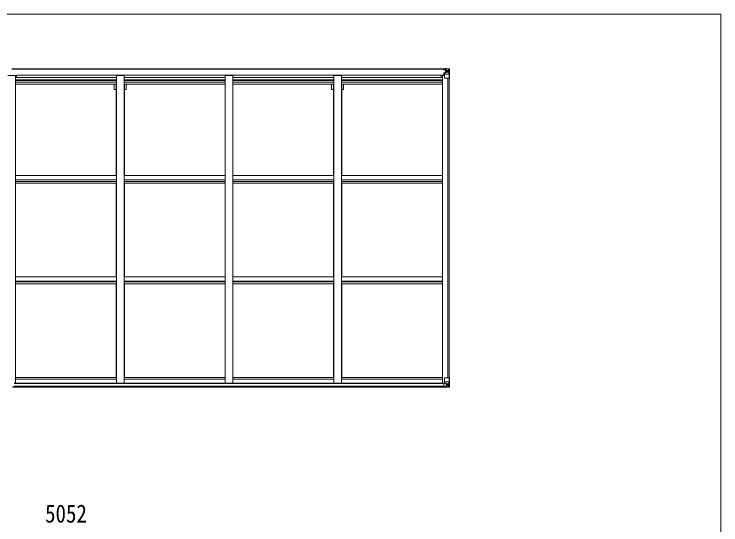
# Model space of a CAD drawing. Units: millimetres at full size; details may follow other scales. Extents: x -6988 to 7066, y -4877 to 4823.
# Drawn here: x 2055 to 6712, y 1456 to 4823 of the extents above; entities that cross this region are included whole.
import ezdxf
from ezdxf.enums import TextEntityAlignment as Align

# ---------------------------------------------------------------- set-up
doc = ezdxf.new("R2010")
doc.units = ezdxf.units.MM
doc.header["$LTSCALE"] = 25
for name, color, linetype, lineweight in [('0-1_本体', 4, 'Continuous', 9), ('0-A_寸法', 6, 'Continuous', 9), ('F-0_240', 7, 'Continuous', 9)]:
    doc.layers.add(name, color=color, linetype=linetype, lineweight=lineweight)
doc.styles.add('ＭＳ ゴシック', font='')
doc.styles.get('ＭＳ ゴシック').set_extended_font_data('MS Gothic')

msp = doc.modelspace()

# ---------------------------------------------------------------- linework, layer by layer
at = {"layer": '0-1_本体'}
for p, q in [((2040.09, 4461.33), (4901.09, 4461.33)), ((2040.11, 4459.27), (4901.09, 4459.27)), ((2063.59, 4419.04), (2013.78, 4419.04)), ((2063.59, 2389.13), (2063.59, 4419.04)), ((2063.6, 4405.99), (2729.59, 4405.99)), ((2063.6, 4389.55), (2729.59, 4389.55)), ((2063.6, 4385.77), (2729.59, 4385.77)), ((4870.09, 4421.06), (2071.09, 4421.06)), ((2071.09, 4421.06), (2071.09, 4405.99)), ((2729.59, 2389.13), (2729.59, 4418.4)), ((2779.59, 4418.4), (2729.59, 4418.4)), ((2779.59, 2389.13), (2779.59, 4418.4)), ((2779.6, 4405.99), (3445.59, 4405.99)), ((2779.6, 4389.55), (3445.59, 4389.55)), ((2779.6, 4385.77), (3445.59, 4385.77)), ((3445.59, 2389.13), (3445.59, 4418.4)), ((3495.6, 4418.4), (3445.59, 4418.4)), ((3495.6, 2389.13), (3495.6, 4418.4)), ((3495.6, 4405.99), (4161.59, 4405.99)), ((3495.6, 4389.55), (4161.59, 4389.55)), ((3495.6, 4385.77), (4161.59, 4385.77)), ((4161.59, 2389.13), (4161.59, 4418.4)), ((4211.59, 4418.4), (4161.59, 4418.4)), ((4211.59, 2389.13), (4211.59, 4418.4)), ((4211.6, 4405.99), (4877.59, 4405.99)), ((4211.6, 4389.55), (4877.59, 4389.55)), ((4211.6, 4385.77), (4877.59, 4385.77)), ((4870.09, 4421.06), (4870.09, 4405.99)), ((4877.59, 2389.13), (4877.59, 4419.04)), ((4890.59, 4419.04), (4877.59, 4419.04)), ((4912.89, 2425.49), (4912.89, 4400.56)), ((4913.59, 2425.49), (4913.59, 4400.56)), ((4922.59, 2425.49), (4922.59, 4400.56)), ((2063.6, 4374.42), (2729.59, 4374.42)), ((2063.6, 4361.6), (2729.59, 4361.6)), ((2715.09, 4326.33), (2715.09, 4361.6)), ((2727.09, 3759.04), (2727.09, 4361.6)), ((2779.6, 4374.42), (3445.59, 4374.42)), ((2779.6, 4361.6), (3445.59, 4361.6)), ((2782.09, 3759.04), (2782.09, 4361.6)), ((2794.09, 4326.33), (2794.09, 4361.6)), ((3495.6, 4374.42), (4161.59, 4374.42)), ((3495.6, 4361.6), (4161.59, 4361.6)), ((4147.09, 4326.33), (4147.09, 4361.6)), ((4159.09, 3759.04), (4159.09, 4361.6)), ((4211.6, 4374.42), (4877.59, 4374.42)), ((4211.6, 4361.6), (4877.59, 4361.6)), ((4214.09, 3759.04), (4214.09, 4361.6)), ((4226.09, 4326.33), (4226.09, 4361.6)), ((2727.09, 4326.33), (2715.09, 4326.33)), ((2794.09, 4326.33), (2782.09, 4326.33)), ((4159.09, 4326.33), (4147.09, 4326.33)), ((4226.09, 4326.33), (4214.09, 4326.33)), ((2063.59, 3759.04), (2729.59, 3759.04)), ((2063.59, 3730), (2729.59, 3730)), ((2779.59, 3759.04), (3445.59, 3759.04)), ((2779.59, 3730), (3445.59, 3730)), ((3495.59, 3759.04), (4161.59, 3759.04)), ((3495.59, 3730), (4161.59, 3730)), ((4211.59, 3759.04), (4877.59, 3759.04)), ((4211.59, 3730), (4877.59, 3730)), ((2063.59, 3720.27), (2729.59, 3720.27)), ((2063.59, 3707.41), (2729.59, 3707.41)), ((2727.09, 3091.58), (2727.09, 3707.41)), ((2779.59, 3720.27), (3445.59, 3720.27)), ((2779.59, 3707.41), (3445.59, 3707.41)), ((2782.09, 3091.58), (2782.09, 3707.41)), ((3495.59, 3720.27), (4161.59, 3720.27)), ((3495.59, 3707.41), (4161.59, 3707.41)), ((4159.09, 3091.58), (4159.09, 3707.41)), ((4211.59, 3720.27), (4877.59, 3720.27)), ((4211.59, 3707.41), (4877.59, 3707.41)), ((4214.09, 3091.58), (4214.09, 3707.41)), ((2063.59, 3091.58), (2729.59, 3091.58)), ((2779.59, 3091.58), (3445.59, 3091.58)), ((3495.59, 3091.58), (4161.59, 3091.58)), ((4211.59, 3091.58), (4877.59, 3091.58)), ((2063.59, 3061.83), (2729.59, 3061.83)), ((2063.59, 3057.41), (2729.59, 3057.41)), ((2063.59, 3044.39), (2729.59, 3044.39)), ((2727.09, 2426.37), (2727.09, 3044.39)), ((2779.59, 3061.83), (3445.59, 3061.83)), ((2779.59, 3057.41), (3445.59, 3057.41)), ((2779.59, 3044.39), (3445.59, 3044.39)), ((2782.09, 2426.37), (2782.09, 3044.39)), ((3495.59, 3061.83), (4161.59, 3061.83)), ((3495.59, 3057.41), (4161.59, 3057.41)), ((3495.59, 3044.39), (4161.59, 3044.39)), ((4159.09, 2426.37), (4159.09, 3044.39)), ((4211.59, 3061.83), (4877.59, 3061.83)), ((4211.59, 3057.41), (4877.59, 3057.41)), ((4211.59, 3044.39), (4877.59, 3044.39)), ((4214.09, 2426.37), (4214.09, 3044.39)), ((2729.6, 2426.37), (2063.6, 2426.37)), ((3445.6, 2426.37), (2779.6, 2426.37)), ((4161.6, 2426.37), (3495.6, 2426.37)), ((4877.6, 2426.37), (4211.6, 2426.37)), ((2054.87, 2389.13), (4886.32, 2389.13)), ((2055.41, 2386.78), (4885.78, 2386.78)), ((2729.59, 2417.24), (2063.59, 2417.24)), ((3445.59, 2417.24), (2779.59, 2417.24)), ((4161.59, 2417.24), (3495.6, 2417.24)), ((4877.32, 2417.24), (4211.59, 2417.24)), ((2045.41, 2364.63), (4895.78, 2364.63)), ((2045.41, 2363.69), (4895.78, 2363.69)), ((2055.41, 2371.12), (4885.78, 2371.12))]:
    msp.add_line(p, q, dxfattribs=at)
at = {"layer": '0-1_本体', "color": 7}
for p, q in [((4884.59, 4458.26), (4884.59, 4459.27)), ((4885.59, 4458.26), (4884.59, 4458.26)), ((4884.59, 4458.26), (4884.59, 4456.7)), ((4884.59, 4456.58), (4884.59, 4456.7)), ((4885.59, 4459.27), (4885.59, 4458.26)), ((4890.59, 4458.26), (4885.59, 4458.26)), ((4886.09, 4435.43), (4887.09, 4435.44)), ((4886.09, 4419.64), (4886.09, 4435.43)), ((4887.09, 4433.71), (4886.09, 4433.71)), ((4891.14, 4435.47), (4887.09, 4435.44)), ((4890.79, 4461.76), (4889.1, 4461.33)), ((4890.59, 4456.65), (4890.59, 4458.26)), ((4890.59, 4456.65), (4900.59, 4456.57)), ((4890.59, 4401.56), (4890.59, 4434.66)), ((4914.59, 4427.23), (4890.59, 4427.23)), ((4890.79, 4461.76), (4891.09, 4461.76)), ((4891.09, 4461.76), (4891.09, 4461.33)), ((4901.77, 4437.21), (4891.42, 4435.55)), ((4891.42, 4434.92), (4901.77, 4436.57)), ((4891.42, 4435.55), (4891.42, 4434.92)), ((4892.59, 4458.52), (4900.59, 4458.52)), ((4892.59, 4458.49), (4900.59, 4458.49)), ((4896.09, 4463.96), (4902.59, 4463.56)), ((4896.09, 4463.08), (4896.09, 4463.96)), ((4902.59, 4462.68), (4896.09, 4463.08)), ((4896.09, 4462.56), (4896.09, 4463.08)), ((4896.09, 4462.56), (4896.09, 4462.15)), ((4896.09, 4462.15), (4901.09, 4462.06)), ((4896.09, 4462.15), (4896.09, 4461.33)), ((4897.09, 4436.46), (4897.09, 4456.43)), ((4900.99, 4456.19), (4897.09, 4456.19)), ((4897.09, 4452.56), (4901.09, 4452.56)), ((4897.09, 4444.36), (4901.09, 4444.36)), ((4900.59, 4458.52), (4900.59, 4456.57)), ((4900.59, 4457.49), (4901.09, 4457.49)), ((4900.6, 4456.57), (4900.59, 4456.57)), ((4900.6, 4456.4), (4900.6, 4456.57)), ((4901.09, 4457.85), (4902.59, 4457.85)), ((4901.09, 4454.32), (4902.59, 4454.32)), ((4901.09, 4440.76), (4902.59, 4440.76)), ((4901.77, 4436.57), (4901.77, 4437.21)), ((4902.59, 4437.46), (4902.59, 4463.56)), ((4902.59, 4463.45), (4914.59, 4462.66)), ((4903.59, 4454.32), (4902.59, 4454.32)), ((4914.59, 4454.32), (4902.59, 4454.32)), ((4914.59, 4440.76), (4902.59, 4440.76)), ((4909.11, 4447.12), (4909.11, 4446.16)), ((4916.93, 4454.26), (4914.59, 4454.32)), ((4914.59, 4440.76), (4916.93, 4440.79)), ((4914.59, 4440.76), (4914.59, 4440.76)), ((4921.2, 4427.44), (4914.59, 4427.23)), ((4914.69, 4462.66), (4922.61, 4462.19)), ((4916.93, 4440.79), (4916.93, 4454.26)), ((4921.2, 4427.44), (4917.06, 4439.53)), ((4917.78, 4457.77), (4920.52, 4461.44)), ((4921.75, 4461.21), (4921.75, 4461.15)), ((4921.75, 4400.56), (4921.75, 4461.15)), ((4923.65, 4462.27), (4923.65, 4462.27)), ((4923.65, 4462.23), (4923.65, 4462.27)), ((4924.59, 4461.27), (4924.59, 4461.23)), ((4870.09, 4419.64), (4890.59, 4419.64)), ((4886.09, 4423.56), (4890.59, 4423.56)), ((4921.75, 4400.56), (4891.59, 4400.56)), ((4890.28, 2424.49), (4890.28, 2391.39)), ((4924.28, 2425.49), (4891.28, 2425.49)), ((4921.44, 2425.49), (4921.44, 2364.9)), ((4924.28, 2364.78), (4924.28, 2425.49)), ((4885.78, 2388.33), (4885.78, 2368.18)), ((4895.78, 2389.27), (4886.78, 2389.24)), ((4914.28, 2398.82), (4890.28, 2398.82)), ((4891.11, 2391.13), (4901.45, 2389.47)), ((4891.11, 2390.49), (4891.11, 2391.13)), ((4898.76, 2389.27), (4891.11, 2390.49)), ((4902.28, 2389.27), (4895.78, 2389.27)), ((4901.45, 2389.47), (4901.45, 2389.27)), ((4902.28, 2389.27), (4902.28, 2362.49)), ((4902.28, 2385.29), (4914.28, 2385.29)), ((4909.76, 2378.93), (4909.76, 2379.89)), ((4920.89, 2398.6), (4914.28, 2398.82)), ((4914.28, 2385.29), (4914.28, 2385.29)), ((4914.28, 2385.29), (4916.61, 2385.25)), ((4916.61, 2385.25), (4916.61, 2371.78)), ((4920.89, 2398.6), (4916.75, 2386.52)), ((4886.78, 2367.46), (4895.78, 2367.4)), ((4895.78, 2362.09), (4895.78, 2368.03)), ((4914.28, 2371.73), (4902.28, 2371.73)), ((4902.28, 2362.6), (4914.28, 2363.38)), ((4916.61, 2371.78), (4914.28, 2371.72)), ((4914.37, 2363.39), (4922.3, 2363.86)), ((4917.47, 2368.28), (4920.2, 2364.61)), ((4921.44, 2364.83), (4921.44, 2364.9)), ((4923.34, 2363.82), (4923.34, 2363.77))]:
    msp.add_line(p, q, dxfattribs=at)
for points in [[(4890.59, 4456.65), (4890.59, 4456.64), (4884.59, 4456.7)], [(4885.59, 4456.53), (4900.59, 4456.4), (4900.6, 4456.4)], [(4887.09, 4435.44), (4887.09, 4433.71), (4890.59, 4433.69)], [(4900.59, 4457.49), (4892.59, 4457.49), (4892.59, 4459.27)], [(4896.09, 4462.56), (4901.09, 4462.56), (4901.09, 4437.1)], [(4923.65, 4462.27), (4914.59, 4462.83), (4902.59, 4463.56)], [(4908.15, 4449.04), (4907.19, 4449.04), (4907.19, 4448.08), (4908.15, 4448.08)], [(4910.07, 4450), (4910.07, 4450.96), (4909.11, 4450.96), (4909.11, 4450)], [(4909.11, 4446.16), (4910.07, 4446.16), (4910.07, 4447.12)], [(4911.03, 4448.08), (4911.99, 4448.08), (4911.99, 4449.04), (4911.03, 4449.04)], [(4924.59, 4461.23), (4924.59, 4400.56), (4921.75, 4400.56)], [(4907.84, 2377.97), (4906.88, 2377.97), (4906.88, 2377.01), (4907.84, 2377.01)], [(4909.76, 2379.89), (4908.8, 2379.89), (4908.8, 2378.93)], [(4908.8, 2376.05), (4908.8, 2375.09), (4909.76, 2375.09), (4909.76, 2376.05)], [(4910.72, 2377.01), (4911.68, 2377.01), (4911.68, 2377.97), (4910.72, 2377.97)], [(4885.78, 2368.18), (4885.79, 2368.07), (4895.78, 2368.03)], [(4923.34, 2363.77), (4914.28, 2363.22), (4895.78, 2362.09)]]:
    msp.add_lwpolyline(points, dxfattribs=at)
for centre in [(4909.59, 4448.56), (4909.28, 2377.49)]:
    msp.add_circle(centre, 5.3, dxfattribs=at)
for centre, radius, start, end in [((4885.46, 4464.22), 7.69, 263.56574, 271.03001), ((4891.53, 4434.62), 0.937, 96.73234, 177.67791), ((4891.53, 4433.99), 0.937, 96.73234, 177.67791), ((4900.59, 4459.02), 0.5, 270.00309, 0.00198), ((4900.59, 4458.99), 0.5, 269.99891, 359.99891), ((4900.59, 4456.07), 0.5, 359.95536, 89.47105), ((4900.58, 4455.89), 0.513, 358.95293, 88.11972), ((4901.66, 4438.14), 0.937, 276.73234, 357.67791), ((4901.66, 4437.5), 0.937, 276.73234, 357.67791), ((4908.15, 4450), 0.96, 270, 0), ((4908.15, 4447.12), 0.96, 0, 90), ((4911.03, 4450), 0.96, 180, 270), ((4911.03, 4447.12), 0.96, 90, 180), ((4920.47, 4461.27), 1.28, 357.54105, 48.82169), ((4922.44, 4474.88), 12.7, 264.89689, 270.75534), ((4923.59, 4461.28), 1, 359.99921, 86.49983), ((4923.6, 4461.27), 0.999, 0.04917, 86.5576), ((4923.6, 4461.23), 0.999, 0.04917, 86.5576), ((4891.59, 4401.56), 1, 180, 270), ((4891.28, 2424.49), 1, 90, 180), ((4891.22, 2392.06), 0.937, 182.32209, 263.26766), ((4891.22, 2391.43), 0.937, 182.32209, 263.26766), ((4901.34, 2388.54), 0.937, 50.93398, 83.26766), ((4907.84, 2378.93), 0.96, 270, 0), ((4907.84, 2376.05), 0.96, 0, 90), ((4910.72, 2378.93), 0.96, 180, 270), ((4910.72, 2376.05), 0.96, 90, 180), ((4920.15, 2364.78), 1.28, 311.17831, 2.45895), ((4922.13, 2351.17), 12.7, 89.24466, 95.10311), ((4923.28, 2364.81), 0.999, 273.4424, 359.95083), ((4923.28, 2364.78), 0.999, 273.4424, 359.95083), ((4923.28, 2364.77), 1, 273.50017, 0.00079)]:
    msp.add_arc(centre, radius, start, end, dxfattribs=at)
for centre, major_axis, ratio, start_param, end_param in [((4996.34, 4454.32), (-81.75, 0), 0.061163, 6.2824128, 6.2831853), ((4919.8, 4454.18), (-0.03, 5), 0.573921, 0.7672717, 1.551125), ((4918.33, 4440.81), (0, 3), 0.468246, 1.5772882, 2.0127935), ((4921.46, 4459.25), (0.02, 3), 0.466854, 0.125683, 0.7596956), ((4920.48, 4429.79), (-0.85, 2.32), 0.403757, 3.0087805, 3.9744392), ((4921.65, 4462.35), (-2, 0.12), 0.060933, 2.0712557, 3.1453404), ((4722.65, 4474.58), (-201, 12.36), 0.060933, 3.1453404, 3.145839), ((4886.78, 2388.33), (-1, -0.021), 0.906239, 4.6936843, 6.2644806), ((4918.02, 2385.23), (0, -3), 0.468246, 4.2703918, 4.7058971), ((4920.17, 2396.26), (-0.85, -2.32), 0.403757, 2.3087461, 3.2744049), ((4886.78, 2368.17), (-1, 0.012), 0.707053, 0.1587743, 1.5795216), ((4996.03, 2371.73), (-81.75, 0), 0.061163, 0, 0.0007725), ((4919.48, 2371.86), (-0.03, -5), 0.573921, 4.7320603, 5.5159136), ((4921.15, 2366.79), (0.02, -3), 0.466854, 5.5234897, 6.1575023), ((4921.34, 2363.7), (-2, -0.12), 0.060933, 3.1378449, 4.2119296), ((4722.34, 2351.46), (-201, -12.36), 0.060933, 3.1373463, 3.1378449)]:
    msp.add_ellipse(centre, major_axis=major_axis, ratio=ratio, start_param=start_param, end_param=end_param, dxfattribs=at)
at = {"layer": 'F-0_240', "color": 5}
for p, q in [((-6987.88, 4822.79), (6712.12, 4822.79)), ((6712.12, 4822.79), (6712.12, -4877.21))]:
    msp.add_line(p, q, dxfattribs=at)

# ---------------------------------------------------------------- texts
at = {"layer": '0-A_寸法', "color": 7, "style": 'ＭＳ ゴシック', "width": 0.85}
msp.add_text('5052', height=119.1, dxfattribs=at).set_placement((2259.19, 1434.96), align=Align.BOTTOM_LEFT)

doc.saveas('drawing.dxf')
